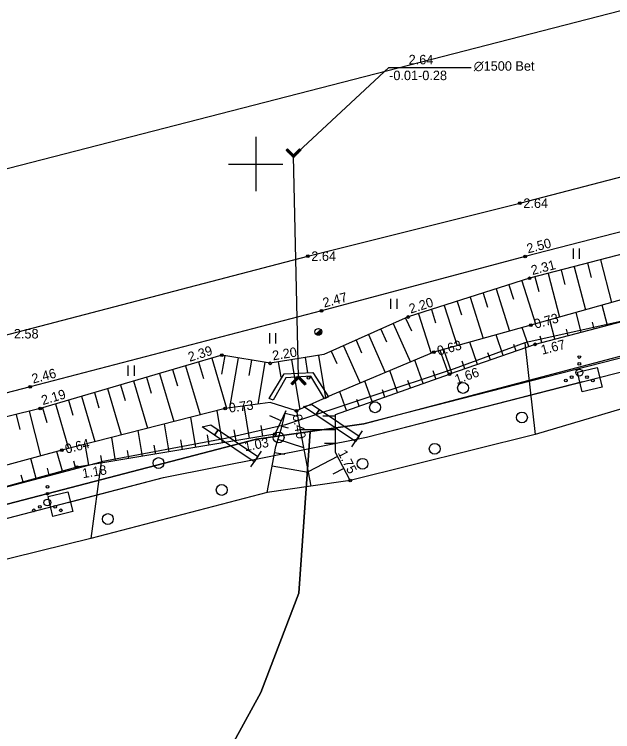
# Model space of a CAD drawing. Extents: x 406937 to 703495, y 6445581 to 6538256.
# Drawn here: x 410682.2 to 410726.3, y 6536058.2 to 6536111 of the extents above; entities that cross this region are included whole.
import ezdxf

# ---------------------------------------------------------------- set-up
doc = ezdxf.new("R2010")
doc.units = 0
for name, color, linetype in [('14295G geoalus_H - HALJASTUS', 7, 'Continuous'), ('14295G geoalus_H - KORGUS-EH2000', 7, 'Continuous'), ('14295G geoalus_H - MOOTPIIR', 7, 'Continuous'), ('14295G geoalus_H - PIIR', 7, 'Continuous'), ('14295G geoalus_H - POST', 7, 'Continuous'), ('14295G geoalus_H - RELJEEF', 7, 'Continuous'), ('14295G geoalus_H - TEE', 7, 'Continuous'), ('14295G geoalus_H - TRUUP', 7, 'Continuous'), ('14295G geoalus_H - VORK', 7, 'Continuous'), ('HALJASTUS', 7, 'Continuous'), ('KORGUS-EH2000', 7, 'Continuous'), ('POST', 7, 'Continuous'), ('xref_LC4212-2 - Kaevik', 7, 'Continuous'), ('xref_LC4212-2 - POST', 7, 'Continuous'), ('xref_LC4212-2 - Proj_ KP', 7, 'Continuous'), ('xref_LC4212-2 - Proj_ puurimistoru', 7, 'Continuous')]:
    doc.layers.add(name, color=color, linetype=linetype)

# ---------------------------------------------------------------- blocks, each defined once
blk = doc.blocks.new('RING02')
at = {"layer": 'KORGUS-EH2000'}
blk.add_circle((0, 0), 20, dxfattribs=at)
blk = doc.blocks.new('TORVAL')
at = {"layer": '14295G geoalus_H - TRUUP'}
for p, q in [((-110, 90), (-90, 110)), ((-96, 104), (-87, 107)), ((20, 0), (-90, 110)), ((-20, 0), (-110, 90)), ((-109, 89), (-79, 99)), ((-105, 85), (-75, 95)), ((-104, 96), (-83, 103)), ((-101, 81), (-71, 91)), ((0, 0), (-100, 100)), ((-97, 77), (-67, 87)), ((-93, 73), (-63, 83)), ((-90, -110), (20, 0)), ((-89, 69), (-59, 79)), ((-86, 65), (-55, 75)), ((-82, 61), (-51, 71)), ((-78, 57), (-47, 67)), ((-74, 54), (-43, 64)), ((-70, 50), (-39, 60)), ((-66, 46), (-35, 56)), ((-62, 42), (-31, 52)), ((-58, 38), (-28, 48)), ((-54, 34), (-24, 44)), ((-50, 30), (-20, 40)), ((-46, 26), (-16, 36)), ((-42, 22), (-12, 32)), ((-40, -20), (20, 0)), ((-38, 18), (-8, 28)), ((-34, 14), (-4, 24)), ((-32, -12), (16, 4)), ((-30, 10), (0, 20)), ((-26, 6), (4, 16)), ((-24, -4), (12, 8)), ((-22, 2), (8, 12)), ((-110, -90), (-20, 0)), ((-110, -90), (-50, -70)), ((-110, -90), (-90, -110)), ((-106, -94), (-58, -78)), ((-102, -82), (-42, -63)), ((-102, -98), (-66, -86)), ((-100, -100), (0, 0)), ((-98, -102), (-74, -94)), ((-95, -75), (-35, -55)), ((-94, -106), (-82, -102)), ((-87, -67), (-27, -47)), ((-79, -59), (-19, -39)), ((-71, -51), (-11, -31)), ((-63, -43), (-3, -23)), ((-55, -35), (5, -15)), ((-47, -27), (13, -8))]:
    blk.add_line(p, q, dxfattribs=at)
blk = doc.blocks.new('PLPOST')
at = {"layer": '14295G geoalus_H - POST'}
blk.add_line((-35, -35), (35, 35), dxfattribs=at)
blk.add_circle((0, 0), 50, dxfattribs=at)
for radius, start, end in [(45, 224.8541, 45.0356), (40, 224.8427, 45.047), (35, 224.8281, 45.0616), (30, 224.8087, 45.081), (25, 224.7814, 45.1083), (20, 224.7406, 45.1491), (15, 224.6725, 45.2172), (10, 224.5363, 45.3534), (5, 224.1278, 45.7619)]:
    blk.add_arc((0, 0), radius, start, end, dxfattribs=at)
blk = doc.blocks.new('METS')
at = {"layer": '14295G geoalus_H - HALJASTUS'}
blk.add_circle((0, 0), 80, dxfattribs=at)
blk = doc.blocks.new('VQSA')
at = {"layer": 'HALJASTUS'}
for centre, radius in [((0, 230), 20), ((0, 130), 20), ((0, 0), 50), ((-200, -115), 20), ((-113, -65), 20), ((113, -65), 20), ((200, -115), 20)]:
    blk.add_circle(centre, radius, dxfattribs=at)
blk = doc.blocks.new('TRUUBIVIIT_1')
at = {"layer": '14295G geoalus_H - TRUUP'}
blk.add_lwpolyline([(0, 0), (1406, 1310), (2618, 1310)], dxfattribs=at)
for s, p in [('2.64', (1698, 1355)), ('∅1500 Bet', (2658, 1261)), ('-0.01-0.28', (1410, 1122))]:
    blk.add_text(s, height=140, dxfattribs=at).set_placement(p)
blk = doc.blocks.new('HEIN_1')
at = {"layer": '14295G geoalus_H - HALJASTUS'}
for p, q in [((-46, 76), (-46, -76)), ((46, 76), (46, -76))]:
    blk.add_line(p, q, dxfattribs=at)
blk = doc.blocks.new('VKORIS')
at = {"layer": '14295G geoalus_H - VORK'}
for p, q in [((0, 400), (0, -400)), ((-400, 0), (400, 0))]:
    blk.add_line(p, q, dxfattribs=at)
blk = doc.blocks.new('PROJ_Marketulp')
at = {"layer": 'POST'}
for points in [[(67, 1005), (-67, 1005), (-67, 1320), (67, 1194), (67, 1005)], [(-67, 1005), (-67, 1320)], [(-67, 1320), (67, 1194)], [(67, 1194), (67, 1005)], [(67, 1194), (67, 1005)], [(67, 0), (-67, 0), (-67, 1005), (67, 1005), (67, 0)], [(67, 1005), (-67, 1005)], [(-201, 0), (0, 0)], [(0, 0), (201, 0)]]:
    blk.add_lwpolyline(points, dxfattribs=at)
blk.add_lwpolyline([(67, 0), (-67, 0), (-67, 1005), (67, 1005)], close=True, dxfattribs=at)

msp = doc.modelspace()

# ---------------------------------------------------------------- linework, layer by layer
at = {"layer": '14295G geoalus_H - HALJASTUS'}
msp.add_line((410719.832, 6536086.812), (410720.597, 6536080.061), dxfattribs=at)
for points in [[(410763.347, 6536091.355), (410763.122, 6536092.634), (410758.379, 6536093.148), (410754.727, 6536094.96), (410745.33, 6536092.487), (410719.832, 6536086.812), (410714.623, 6536084.901), (410702.198, 6536080.79), (410697.776, 6536079.771), (410688.608, 6536078.047), (410687.854, 6536072.404)], [(410341.309, 6535986.314), (410371.973, 6535994.577), (410394.552, 6536000.35), (410418.096, 6536006.453), (410688.608, 6536078.047)]]:
    msp.add_lwpolyline(points, dxfattribs=at)
at = {"layer": '14295G geoalus_H - MOOTPIIR'}
for points in [[(410436.253, 6536023.897), (410456.37, 6536029.11), (410480.001, 6536035.23), (410505.281, 6536041.748), (410527.111, 6536047.419), (410549.574, 6536053.147), (410571.001, 6536058.728), (410591.798, 6536064.029), (410614.39, 6536069.888), (410635.28, 6536075.259), (410659.444, 6536081.625), (410681.913, 6536087.492), (410703.834, 6536093.209), (410719.463, 6536097.113), (410741.365, 6536102.814), (410760.457, 6536107.68), (410782.729, 6536113.368)], [(410766.718, 6536092.245), (410763.347, 6536091.355), (410738.816, 6536085.472), (410720.597, 6536080.061), (410706.957, 6536076.674), (410704.056, 6536076.255), (410700.853, 6536075.793), (410687.854, 6536072.404), (410662.838, 6536066.235), (410641.438, 6536060.929), (410617.417, 6536054.608), (410597.453, 6536049.394), (410574.991, 6536042.979), (410551.971, 6536036.977), (410532.258, 6536032.461), (410512.378, 6536026.655), (410484.4, 6536019.911), (410463.386, 6536013.881), (410440.076, 6536007.804)]]:
    msp.add_lwpolyline(points, dxfattribs=at)
at = {"layer": '14295G geoalus_H - PIIR'}
for points in [[(410853.03, 6536143.78), (410639.2, 6536088.71), (410356.71, 6536015.62), (410212.51, 6535977.9), (410150.86, 6535959.04), (410100.04, 6535941.5)], [(410122.28, 6535924.22), (410158.02, 6535936.19), (410219.96, 6535954.55), (410700.06, 6536079.72), (410704, 6536080.29), (410707.96, 6536080.86), (410860.62, 6536121.19)]]:
    msp.add_lwpolyline(points, dxfattribs=at)
for points in [[(410704, 6536080.29), (410703.17, 6536068.37), (410700.37, 6536061.05), (410693.98, 6536049.38), (410647.38, 6535986.69), (410643.17, 6535984.93), (410641.98, 6535984.11), (410640.19, 6535981.53), (410639.21, 6535976.61), (410640.99, 6535965.52), (410643.92, 6535966.18), (410795.94, 6536003.03), (410859.83, 6536119.75), (410707.96, 6536080.86)], [(410158.02, 6535936.19), (410156.35, 6535846.04), (410153.75, 6535713.68), (410337.15, 6535797.75), (410466.36, 6535856.63), (410441.88, 6535916.98), (410638.09, 6535964.86), (410640.99, 6535965.52), (410639.21, 6535976.61), (410640.19, 6535981.53), (410641.98, 6535984.11), (410643.17, 6535984.93), (410647.38, 6535986.69), (410693.98, 6536049.38), (410700.37, 6536061.05), (410703.17, 6536068.37), (410704, 6536080.29), (410700.06, 6536079.72), (410219.96, 6535954.55)]]:
    msp.add_lwpolyline(points, close=True, dxfattribs=at)
at = {"layer": '14295G geoalus_H - RELJEEF'}
for p, q in [((410724.443, 6536092.686), (410724.718, 6536091.63)), ((410725.411, 6536092.938), (410726.231, 6536089.788)), ((410722.508, 6536092.182), (410722.786, 6536091.114)), ((410723.475, 6536092.434), (410724.305, 6536089.248)), ((410720.572, 6536091.679), (410720.853, 6536090.598)), ((410721.54, 6536091.931), (410722.379, 6536088.708)), ((410718.661, 6536091.092), (410718.994, 6536090.044)), ((410719.613, 6536091.396), (410720.626, 6536088.216)), ((410716.755, 6536090.486), (410717.081, 6536089.461)), ((410717.708, 6536090.789), (410718.698, 6536087.68)), ((410715.802, 6536090.182), (410716.769, 6536087.144)), ((410713.896, 6536089.575), (410714.841, 6536086.608)), ((410714.849, 6536089.879), (410715.168, 6536088.878)), ((410725.919, 6536088.104), (410725.53, 6536089.591)), ((410711.99, 6536088.969), (410712.921, 6536086.045)), ((410712.943, 6536089.272), (410713.254, 6536088.295)), ((410723.985, 6536087.597), (410723.604, 6536089.051)), ((410711.045, 6536088.645), (410711.469, 6536087.694)), ((410722.05, 6536087.09), (410721.678, 6536088.511)), ((410710.132, 6536088.238), (410711.394, 6536085.404)), ((410720.127, 6536086.545), (410719.642, 6536087.942)), ((410724.952, 6536087.85), (410724.824, 6536088.34)), ((410708.305, 6536087.424), (410709.549, 6536084.63)), ((410709.218, 6536087.831), (410709.636, 6536086.893)), ((410718.237, 6536085.889), (410717.711, 6536087.406)), ((410723.017, 6536087.343), (410722.892, 6536087.822)), ((410707.391, 6536087.018), (410707.803, 6536086.093)), ((410716.348, 6536085.234), (410715.78, 6536086.869)), ((410721.083, 6536086.836), (410720.96, 6536087.304)), ((410706.478, 6536086.611), (410707.705, 6536083.856)), ((410714.227, 6536084.497), (410713.601, 6536086.264)), ((410714.458, 6536084.578), (410713.85, 6536086.333)), ((410719.182, 6536086.217), (410719.014, 6536086.703)), ((410697.717, 6536085.878), (410697.485, 6536084.519)), ((410703.634, 6536085.735), (410703.82, 6536084.604)), ((410704.621, 6536085.898), (410705.136, 6536082.764)), ((410705.564, 6536086.204), (410705.97, 6536085.292)), ((410717.293, 6536085.562), (410717.11, 6536086.087)), ((410695.791, 6536085.418), (410696.149, 6536084.199)), ((410696.751, 6536085.7), (410697.837, 6536081.998)), ((410698.702, 6536085.711), (410698.076, 6536082.029)), ((410699.688, 6536085.543), (410699.497, 6536084.417)), ((410700.674, 6536085.375), (410700.151, 6536082.302)), ((410701.66, 6536085.411), (410701.844, 6536084.292)), ((410702.647, 6536085.573), (410703.248, 6536081.918)), ((410712.341, 6536083.83), (410711.733, 6536085.546)), ((410715.403, 6536084.906), (410715.207, 6536085.471)), ((410693.872, 6536084.855), (410694.223, 6536083.659)), ((410694.832, 6536085.136), (410695.895, 6536081.513)), ((410710.456, 6536083.162), (410709.886, 6536084.771)), ((410713.284, 6536084.163), (410713.075, 6536084.754)), ((410691.953, 6536084.292), (410692.298, 6536083.119)), ((410692.913, 6536084.573), (410693.956, 6536081.019)), ((410690.034, 6536083.728), (410690.372, 6536082.579)), ((410690.994, 6536084.01), (410692.016, 6536080.526)), ((410708.571, 6536082.494), (410708.039, 6536083.996)), ((410711.399, 6536083.496), (410711.202, 6536084.05)), ((410688.115, 6536083.165), (410688.446, 6536082.039)), ((410689.075, 6536083.447), (410690.077, 6536080.032)), ((410706.686, 6536081.826), (410706.192, 6536083.22)), ((410709.513, 6536082.828), (410709.33, 6536083.346)), ((410686.196, 6536082.602), (410686.52, 6536081.498)), ((410687.156, 6536082.884), (410688.138, 6536079.538)), ((410707.628, 6536082.16), (410707.457, 6536082.643)), ((410684.277, 6536082.039), (410684.595, 6536080.956)), ((410685.237, 6536082.32), (410686.198, 6536079.044)), ((410699.534, 6536079.768), (410699.135, 6536082.168)), ((410682.338, 6536081.551), (410682.612, 6536080.444)), ((410683.308, 6536081.791), (410684.125, 6536078.49)), ((410697.561, 6536079.44), (410697.162, 6536081.836)), ((410702.164, 6536081.64), (410703.071, 6536081.42)), ((410695.588, 6536079.111), (410695.217, 6536081.341)), ((410701.869, 6536081.076), (410701.045, 6536081.452)), ((410705.867, 6536081.405), (410704.936, 6536081.405)), ((410693.615, 6536078.783), (410693.272, 6536080.845)), ((410700.52, 6536079.932), (410700.389, 6536080.721)), ((410701.929, 6536080.668), (410702.379, 6536080.559)), ((410691.643, 6536078.455), (410691.327, 6536080.35)), ((410696.575, 6536079.276), (410696.446, 6536080.046)), ((410698.548, 6536079.604), (410698.413, 6536080.415)), ((410705.867, 6536080.405), (410703.265, 6536080.405)), ((410689.67, 6536078.126), (410689.382, 6536079.855)), ((410694.602, 6536078.947), (410694.483, 6536079.662)), ((410701.639, 6536079.711), (410703.512, 6536079.11)), ((410705.867, 6536079.405), (410705.063, 6536079.405)), ((410687.697, 6536077.798), (410687.437, 6536079.36)), ((410690.656, 6536078.29), (410690.556, 6536078.894)), ((410692.629, 6536078.619), (410692.519, 6536079.278)), ((410685.748, 6536077.359), (410685.348, 6536078.822)), ((410688.683, 6536077.962), (410688.592, 6536078.51)), ((410701.39, 6536078.745), (410702.147, 6536078.607)), ((410706.027, 6536078.445), (410703.856, 6536077.304)), ((410683.819, 6536076.831), (410683.417, 6536078.298)), ((410686.713, 6536077.624), (410686.58, 6536078.107)), ((410684.784, 6536077.095), (410684.65, 6536077.583)), ((410701.211, 6536077.761), (410703.861, 6536077.279)), ((410706.492, 6536077.559), (410705.679, 6536077.132)), ((410682.855, 6536076.567), (410682.721, 6536077.057))]:
    msp.add_line(p, q, dxfattribs=at)
for points in [[(410758.244, 6536101.764), (410743.274, 6536097.588), (410720.183, 6536091.577), (410711.227, 6536088.726), (410705.026, 6536085.964), (410701.052, 6536085.311), (410697.491, 6536085.917), (410684.109, 6536081.99), (410661.146, 6536076.306), (410636.891, 6536070.001), (410615.896, 6536064.724), (410593.908, 6536058.867), (410572.399, 6536053.303), (410551.304, 6536047.827), (410528.767, 6536041.794), (410507.447, 6536036.309), (410481.455, 6536029.637), (410458.61, 6536023.287), (410437.519, 6536017.935)], [(410759.653, 6536098.813), (410759.653, 6536098.813), (410744.436, 6536094.892), (410720.28, 6536088.119), (410713.133, 6536086.134), (410705.622, 6536082.981), (410702.998, 6536081.806), (410704.056, 6536076.255)], [(410760.491, 6536098.03), (410760.224, 6536097.827), (410745.402, 6536093.21), (410720.603, 6536086.71), (410714.275, 6536084.514)], [(410706.957, 6536076.674), (410705.867, 6536078.75), (410705.867, 6536081.536), (410714.275, 6536084.514)], [(410702.998, 6536081.806), (410701.06, 6536082.422), (410697.755, 6536081.987), (410685.707, 6536078.919), (410661.497, 6536072.353), (410638.593, 6536066.943), (410616.215, 6536060.595), (410595.312, 6536055.324), (410573.121, 6536049.751), (410552.271, 6536044.117), (410529.247, 6536037.933), (410509.392, 6536032.774), (410482.055, 6536025.067), (410459.825, 6536019.258), (410437.867, 6536013.608), (410417.504, 6536008.292), (410393.656, 6536002.034), (410371.708, 6535996.362), (410352.055, 6535991.115), (410328.81, 6535985.042), (410301.156, 6535977.7), (410279.086, 6535971.799), (410256.781, 6535966.12), (410249.901, 6535964.293)], [(410700.853, 6536075.793), (410701.47, 6536079.186), (410701.879, 6536080.46), (410702.207, 6536081.818), (410701.415, 6536080.081), (410686.811, 6536077.65), (410661.581, 6536070.74), (410639.088, 6536065.141), (410616.27, 6536059.079), (410596.256, 6536053.861), (410573.649, 6536047.716), (410552.829, 6536042.434), (410530.025, 6536036.531), (410510.235, 6536031.179), (410482.283, 6536023.657), (410460.473, 6536017.956), (410437.823, 6536011.757)]]:
    msp.add_lwpolyline(points, dxfattribs=at)
at = {"layer": '14295G geoalus_H - TEE'}
msp.add_lwpolyline([(410784.157, 6536109.782), (410761.317, 6536103.873), (410742.86, 6536099.101), (410719.861, 6536093.177), (410704.839, 6536089.18), (410683.383, 6536083.581), (410660.385, 6536077.62), (410636.624, 6536071.371), (410615.283, 6536065.855), (410593.241, 6536060.176), (410571.775, 6536054.617), (410550.89, 6536049.165), (410527.908, 6536043.291), (410506.626, 6536037.709), (410480.807, 6536031.11), (410458.025, 6536025.254), (410436.869, 6536019.815)], dxfattribs=at)
at = {"layer": '14295G geoalus_H - TRUUP'}
msp.add_line((410703.154, 6536084.283), (410702.78, 6536100.57), dxfattribs=at)
msp.add_lwpolyline([(410701.291, 6536082.595), (410700.985, 6536082.713), (410702.098, 6536084.538), (410704.213, 6536084.63), (410705.374, 6536082.852), (410705.067, 6536082.704), (410704.05, 6536084.353), (410702.222, 6536084.248)], close=True, dxfattribs=at)
at = {"layer": 'xref_LC4212-2 - Kaevik'}
for points in [[(410725.168, 6536085.015), (410725.521, 6536083.557), (410724.063, 6536083.204), (410723.71, 6536084.662)], [(410686.161, 6536075.838), (410686.514, 6536074.38), (410685.056, 6536074.027), (410684.703, 6536075.485)]]:
    msp.add_lwpolyline(points, close=True, dxfattribs=at)
at = {"layer": 'xref_LC4212-2 - Proj_ KP'}
msp.add_lwpolyline([(410114.693, 6535919.838), (410144.014, 6535929.377), (410158.321, 6535935.236), (410220.228, 6535953.587), (410693.211, 6536076.901), (410708.16, 6536079.878), (410862.915, 6536119.571), (410868.494, 6536122.069), (410891.589, 6536127.664), (410908.483, 6536131.757), (410931.413, 6536137.313), (410967.916, 6536144.414), (411003.732, 6536149.519), (411137.278, 6536165.769), (411138.08, 6536165.525), (411138.482, 6536162.568), (411137.308, 6536159.939)], dxfattribs=at)
at = {"layer": 'xref_LC4212-2 - Proj_ puurimistoru'}
msp.add_lwpolyline([(410686.174, 6536075.066), (410693.211, 6536076.901), (410708.16, 6536079.878), (410724.089, 6536083.964)], dxfattribs=at)

# ---------------------------------------------------------------- block references
at = {"layer": '14295G geoalus_H - HALJASTUS', "xscale": 0.005, "yscale": 0.005}
for name, p in [('HEIN_1', (410723.613, 6536093.403)), ('HEIN_1', (410710.158, 6536089.696)), ('HEIN_1', (410701.236, 6536087.159)), ('VQSA', (410723.848, 6536084.625)), ('HEIN_1', (410690.804, 6536084.768)), ('METS', (410715.275, 6536083.495)), ('METS', (410708.794, 6536082.071)), ('METS', (410719.619, 6536081.321)), ('METS', (410701.683, 6536079.847)), ('METS', (410713.193, 6536079.013)), ('METS', (410692.834, 6536077.965)), ('METS', (410707.871, 6536077.906)), ('VQSA', (410684.643, 6536075.053)), ('METS', (410697.491, 6536075.981)), ('METS', (410689.1, 6536073.835))]:
    msp.add_blockref(name, p, dxfattribs=at)
at = {"layer": '14295G geoalus_H - KORGUS-EH2000', "xscale": 0.005, "yscale": 0.005}
for p in [(410719.463, 6536097.113), (410703.834, 6536093.209), (410719.861, 6536093.177), (410720.183, 6536091.577), (410704.839, 6536089.18), (410711.227, 6536088.726), (410720.28, 6536088.119), (410720.603, 6536086.71), (410697.491, 6536085.917), (410713.133, 6536086.134), (410701.052, 6536085.311), (410703.884, 6536084.24), (410714.275, 6536084.514), (410683.383, 6536083.581), (410684.109, 6536081.99), (410697.755, 6536081.987), (410702.998, 6536081.806), (410701.415, 6536080.081), (410685.707, 6536078.919), (410686.811, 6536077.65), (410706.957, 6536076.674)]:
    msp.add_blockref('RING02', p, dxfattribs=at)
at = {"layer": '14295G geoalus_H - POST', "xscale": 0.005, "yscale": 0.005}
msp.add_blockref('PLPOST', (410704.613, 6536087.626), dxfattribs=at)
at = {"layer": '14295G geoalus_H - TRUUP', "xscale": 0.005, "yscale": 0.005}
msp.add_blockref('TRUUBIVIIT_1', (410702.78, 6536100.57), dxfattribs=at)
at = {"layer": '14295G geoalus_H - TRUUP', "xscale": 0.004999999999999999, "yscale": 0.004999999999999999}
for p, rotation in [((410702.78, 6536100.57), -89.99999997385265), ((410703.154, 6536084.283), 90.00000000764082)]:
    msp.add_blockref('TORVAL', p, dxfattribs=dict(at, rotation=rotation))
at = {"layer": '14295G geoalus_H - VORK', "xscale": 0.005, "yscale": 0.005}
msp.add_blockref('VKORIS', (410700, 6536100), dxfattribs=at)
at = {"layer": 'xref_LC4212-2 - POST', "xscale": 0.003500000000000001, "yscale": 0.003500000000000001, "rotation": 56.11117307164782}
for p in [(410707.48, 6536079.743), (410700.021, 6536078.257)]:
    msp.add_blockref('PROJ_Marketulp', p, dxfattribs=at)

# ---------------------------------------------------------------- texts
at = {"layer": '14295G geoalus_H - KORGUS-EH2000'}
for s, p in [(' 2.64', (410719.463, 6536096.763)), (' 2.64', (410703.834, 6536092.859)), (' 2.58', (410681.913, 6536087.142))]:
    msp.add_text(s, height=0.7, dxfattribs=at).set_placement(p)
for s, rotation, p in [(' 2.50', 14.4436, (410719.817, 6536093.347)), (' 2.31', 14.5906, (410720.139, 6536091.747)), (' 2.47', 14.9014, (410704.794, 6536089.349)), (' 2.20', 17.6619, (410711.174, 6536088.892)), (' 0.73', 15.6623, (410720.374, 6536087.782)), (' 0.63', 15.5218, (410713.227, 6536085.797)), (' 1.67', 14.6861, (410720.864, 6536085.876)), (' 2.39', 17.1589, (410694.881, 6536085.344)), (' 2.20', 9.3386, (410701.024, 6536085.484)), (' 2.46', 14.6248, (410683.339, 6536083.75)), (' 1.66', 19.1369, (410714.562, 6536083.688)), (' 2.19', 16.3557, (410684.06, 6536082.157)), (' 0.73', 7.4951, (410697.801, 6536081.64)), (' 0.40', 280.3031, (410702.653, 6536081.743)), (' 0.64', 14.2843, (410685.793, 6536078.58)), (' 1.03', 10.7484, (410698.962, 6536078.775)), (' 1.75', 297.6036, (410705.907, 6536078.939)), (' 1.18', 9.4498, (410687.007, 6536076.799))]:
    msp.add_text(s, height=0.7, rotation=rotation, dxfattribs=at).set_placement(p)

doc.saveas('drawing.dxf')
